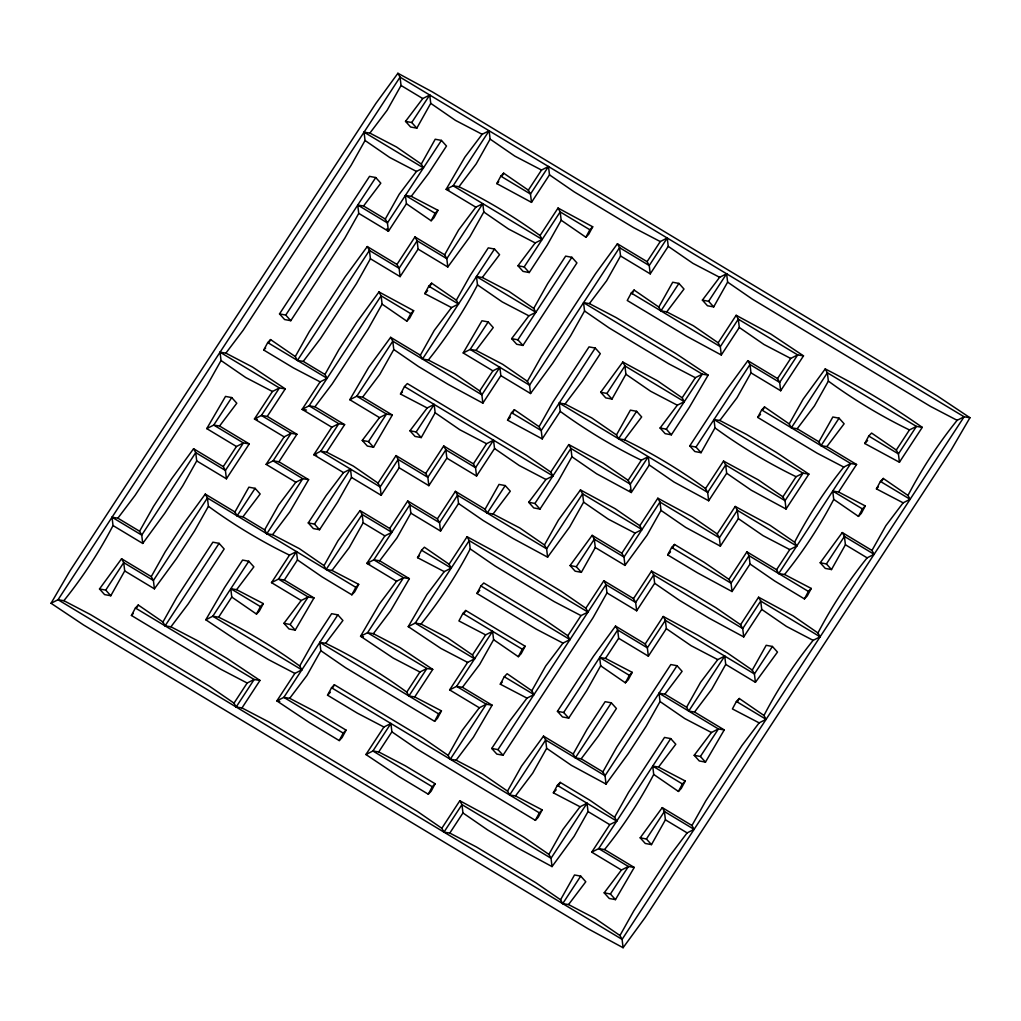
<?xml version="1.0" encoding="UTF-8"?>
<svg xmlns="http://www.w3.org/2000/svg" width="1021" height="1021" viewBox="0 0 1021 1021"><rect width="100%" height="100%" fill="white"/><g stroke="black" fill="none" stroke-linecap="round" stroke-linejoin="round"><path stroke-width="1.5" d="M320.122 381.854L293.423 367.905L263.737 350.037L267.732 342.571L270.578 339.585L295.273 356.584L297.417 360.451L303.25 361.383L324.959 374.465L327.103 378.319L320.122 381.854L302.127 409.357L331.812 427.225L338.793 423.702L344.626 424.647L326.631 452.15L320.785 451.205L313.804 454.741L343.503 472.608L350.484 469.086L351.479 477.42L337.543 502.217L319.547 529.72L313.332 528.559L308.265 522.931L326.261 495.427L343.503 472.608M269.25 342.061L270.578 339.585M259.985 680.433L254.152 679.501L247.171 683.023L220.472 669.087L131.415 615.459L135.41 607.993L138.256 605.006L162.952 622.006L165.096 625.873L170.928 626.805L197.627 640.754L227.313 658.634L259.985 680.433L241.99 707.936L236.157 707.004L234.013 703.137L209.318 686.138L90.563 614.629L63.864 600.693L58.031 599.748L51.05 603.271L83.722 625.082L588.415 928.97L623.091 947.718L645.157 917.509L951.176 449.916L969.95 417.729L937.278 395.918L432.585 92.03L397.909 73.282L375.843 103.491L69.824 571.084L51.05 603.271M136.916 607.495L138.256 605.006M406.422 203.741L431.117 220.753L435.112 213.287L437.958 210.3L411.259 196.351L405.426 195.419L406.422 203.741L388.427 231.257L358.741 213.376L357.733 205.042L363.565 205.987L385.287 219.056L387.431 222.923L388.427 231.257L386.997 228.678M437.958 210.3L433.963 217.767L431.117 220.753M378.97 291.942L381.114 295.809L382.109 304.143L406.805 321.143L410.799 313.677L413.645 310.69L378.97 291.942L356.891 322.151L338.895 349.654L324.959 374.465M413.645 310.69L409.651 318.156L406.805 321.143M451.512 307.576L424.8 293.64L428.794 286.174L431.641 283.187L456.349 300.187L458.493 304.054L451.512 307.576L434.27 330.396L420.346 355.206L422.49 359.06L428.322 360.005L455.021 373.941L479.717 390.954L481.861 394.808L482.856 403.142L448.181 384.394L418.495 366.526L393.787 349.514L392.791 341.18L390.647 337.326L368.581 367.534L349.807 399.721L379.506 417.602L386.487 414.067L392.319 415.011L373.546 447.211L367.33 446.049L362.264 440.421L379.506 417.602M429.65 286.914L431.641 283.187M231.78 597.068L256.475 614.068L260.47 606.614L263.316 603.615L236.617 589.679L230.784 588.734L231.78 597.068L218.622 617.182L212.789 616.237L205.808 619.773L238.48 641.571L268.166 659.451L294.865 673.401L301.846 669.865L299.702 665.998A506.952 475.161 14.4 0 0 218.622 617.182M263.316 603.615L259.321 611.081L256.475 614.068M496.806 183.614L500.8 176.148L503.647 173.162L528.342 190.174L530.486 194.028L531.494 202.362L496.806 183.614L498.707 181.623M502.319 175.65L503.647 173.162M427.186 407.966L409.957 430.785L415.024 436.414L421.239 437.575L435.163 412.778L434.167 404.444L427.186 407.966L400.487 394.029L404.482 386.563L407.328 383.577L526.083 455.072L550.778 472.085L552.923 475.939L545.941 479.474L528.699 502.294L533.766 507.922L539.981 509.083L557.989 481.58L571.913 456.77L570.918 448.436L568.774 444.582L550.778 472.085M301.182 600.514L283.94 623.321L289.007 628.962L295.222 630.11L313.996 597.923L308.163 596.979L301.182 600.514L271.497 582.634L289.492 555.13L296.473 551.595L297.468 559.929L322.164 576.942L351.849 594.809L355.844 587.343L358.69 584.357L331.991 570.42L326.158 569.476L324.014 565.608L299.319 548.609L272.62 534.659L266.787 533.728L264.643 529.861L242.934 516.792L237.102 515.847L234.958 511.98L205.272 494.113L183.193 524.322L165.198 551.825L151.261 576.623L153.405 580.49L154.401 588.823L124.715 570.943L123.72 562.609L121.576 558.755L99.509 588.951L104.576 594.592L110.791 595.754L124.715 570.943M358.69 584.357L354.695 591.823L351.849 594.809M383.922 727.016L357.222 713.079L327.537 695.199L331.531 687.746L334.378 684.746L423.447 738.374L448.142 755.387L450.287 759.241L456.119 760.186L482.818 774.122L507.514 791.135L509.658 794.989L515.49 795.933L542.189 809.883L538.195 817.336L535.349 820.335L416.606 748.827L391.898 731.827L390.903 723.493L383.922 727.016L365.926 754.532L398.598 776.33L428.284 794.21L431.13 791.224L435.125 783.758L405.439 765.878L378.74 751.941L372.907 750.997L365.926 754.532M333.05 687.235L334.378 684.746M561.18 220.242L585.875 237.242L589.87 229.776L592.716 226.79L558.04 208.042L540.032 235.545L542.177 239.412L535.195 242.934L517.966 265.754L523.033 271.382L529.248 272.543L547.243 245.04L561.18 220.242L560.184 211.909L558.04 208.042M592.716 226.79L588.721 234.256L585.875 237.242M444.25 571.62L417.551 557.67L421.545 550.217L424.391 547.218L449.087 564.23L451.231 568.084L444.25 571.62L427.008 594.439L408.247 626.626L440.919 648.437L467.618 662.387L474.599 658.851L472.455 654.984L447.76 637.985L421.06 624.048L415.228 623.104L408.247 626.626M507.552 420.154L511.547 412.688L514.393 409.702L539.088 426.701L541.232 430.568L542.228 438.89L507.552 420.154L510.398 417.155M512.402 413.428L514.393 409.702M339.227 740.582L343.222 733.116L346.068 730.13L316.382 712.25L289.683 698.313L283.838 697.369L276.857 700.904L309.542 722.702L339.227 740.582L342.073 737.596L346.068 730.13M718.159 342.801L693.463 325.801L666.764 311.852L660.932 310.907L658.787 307.053L634.092 290.041L631.246 293.04L627.251 300.493L686.623 336.254L721.298 355.002L739.306 327.486L738.298 319.165L736.154 315.298L718.159 342.801L720.303 346.668L721.298 355.002M632.088 293.78L634.092 290.041M493.602 639.682L518.298 656.682L521.144 653.695L525.139 646.229L465.755 610.481L462.909 613.468L458.914 620.934L485.613 634.871L492.594 631.348L493.602 639.682L479.666 664.48L462.436 687.299L456.604 686.354L449.623 689.89L479.308 707.757L486.29 704.235L492.122 705.179L473.348 737.366L456.119 760.186M464.427 612.97L465.755 610.481M562.992 643.115L536.293 629.178L476.922 593.431L480.917 585.965L483.763 582.978L543.134 618.726L567.829 635.726L569.973 639.593L562.992 643.115L545.763 665.934L531.826 690.745L533.97 694.599L526.989 698.134L509.76 720.941L491.752 748.457L496.819 754.085L503.034 755.246L593.048 617.718L606.972 592.92L605.976 584.586L603.832 580.719L585.837 608.222L587.981 612.09L581 615.612L567.829 635.726M320.836 650.696L345.545 667.696L434.601 721.324L438.596 713.858L441.442 710.871L414.743 696.935L408.911 695.99L406.766 692.123A506.952 475.161 14.4 0 0 325.673 643.307L319.841 642.362L320.836 650.696L306.913 675.494L289.683 698.313M441.442 710.871L437.447 718.337L434.601 721.324M428.284 794.21L432.279 786.744L435.125 783.758M526.989 698.134L500.29 684.185L504.285 676.732L507.131 673.732L531.826 690.745M518.298 656.682L522.293 649.216L525.139 646.229M667.67 554.914L671.665 547.447L674.511 544.461L704.209 562.329L728.905 579.341L731.049 583.195L732.044 591.529L697.369 572.781L667.67 554.914L670.516 551.914M672.52 548.188L674.511 544.461M535.349 820.335L539.343 812.869L542.189 809.883M623.091 947.718L622.095 939.384L619.951 935.517L595.256 918.517L568.544 904.568L562.711 903.636L560.567 899.769L535.872 882.769L476.501 847.009L449.802 833.072L443.969 832.128L441.825 828.273L459.82 800.758L461.964 804.625L462.96 812.958L487.655 829.958L517.353 847.838L552.029 866.587L574.096 836.378L588.032 811.567L587.037 803.246L580.056 806.769L553.356 792.832L557.351 785.366L560.197 782.38L589.883 800.247L614.578 817.259L616.722 821.114L609.741 824.649L591.733 852.152L621.432 870.02L628.413 866.497L634.245 867.442L615.472 899.629L609.256 898.467L604.19 892.839L621.432 870.02M558.193 786.106L560.197 782.38M856.568 464.491L850.735 463.547L843.754 467.082L817.055 453.133L757.684 417.385L761.679 409.919L764.525 406.932L789.22 423.932L791.364 427.799L797.197 428.743L818.906 441.812L821.05 445.667L826.882 446.611L856.568 464.491L838.573 491.994L832.74 491.05L833.736 499.384A506.952 475.161 14.4 0 1 784.562 574.504L778.729 573.572L776.585 569.705L746.9 551.825L728.905 579.341M763.185 409.421L764.525 406.932M600.654 665.794L625.363 682.807L629.357 675.34L632.203 672.354L605.491 658.405L599.659 657.473L600.654 665.794L586.73 690.604L568.723 718.108L562.507 716.946L557.44 711.318L593.443 656.312L615.523 626.103L645.208 643.97L647.352 647.837L648.348 656.171L618.662 638.291L617.667 629.957L615.523 626.103M632.203 672.354L628.209 679.82L625.363 682.807M653.721 774.441L678.416 791.441L682.411 783.975L685.257 780.988L658.558 767.052L652.725 766.107L653.721 774.441A506.952 475.161 14.4 0 1 604.547 849.561L598.714 848.617L591.733 852.152M864.749 443.497L868.743 436.044L871.589 433.057L896.285 450.057L898.429 453.911L899.424 462.245L864.749 443.497L867.595 440.51M685.257 780.988L681.262 788.454L678.416 791.441M736.409 701.465L732.414 708.931L759.126 722.868L766.107 719.346L763.963 715.479L739.255 698.479L736.409 701.465L766.107 719.346M737.264 702.206L739.255 698.479M746.9 551.825L749.044 555.692L750.039 564.026L774.735 581.026L804.42 598.906L808.415 591.44L811.261 588.453L784.562 574.504M811.261 588.453L807.266 595.919L804.42 598.906M833.736 499.384L858.431 516.384L862.426 508.93L865.272 505.931L838.573 491.994M865.272 505.931L861.277 513.397L858.431 516.384M903.138 502.83L876.426 488.88L880.421 481.427L883.267 478.428L907.975 495.44L910.107 499.295L903.138 502.83L885.896 525.636L871.972 550.447L874.116 554.314L867.135 557.836A506.952 475.161 14.4 0 0 817.961 632.969L820.105 636.823L813.124 640.358A506.952 475.161 14.4 0 0 763.963 715.479M881.94 480.917L883.267 478.428M272.62 534.659L289.849 511.853L308.623 479.653L302.79 478.709L295.809 482.244L266.124 464.364L273.105 460.841L278.937 461.773L296.932 434.27L291.1 433.325L284.119 436.86L254.433 418.98L261.414 415.458L267.247 416.402L285.255 388.886L252.583 367.088L225.871 353.138L220.038 352.194L221.034 360.528L207.11 385.338L135.104 495.364L117.862 518.17L112.029 517.226L113.025 525.56A506.952 475.161 14.4 0 1 63.864 600.693M113.025 525.56L142.723 543.44L141.728 535.106L139.583 531.239L153.507 506.442L171.515 478.938L193.582 448.73L223.267 466.61L225.411 470.464L226.407 478.798L196.721 460.918L195.726 452.597L193.582 448.73M385.287 219.056L399.211 194.258L416.453 171.439L423.434 167.903L421.29 164.049L396.582 147.037L369.883 133.1L364.05 132.156L365.046 140.49L351.122 165.3L243.113 330.332L225.871 353.138M397.909 73.282L400.053 77.149L401.049 85.483L387.125 110.281L369.883 133.1M196.721 460.918L182.797 485.728L164.789 513.231L142.723 543.44M358.741 213.376L344.804 238.187L290.794 320.696L284.591 319.535L279.524 313.906L369.525 176.378L375.741 177.539L380.807 183.167L363.565 205.987M416.81 128.161L430.734 103.351L429.739 95.017L422.758 98.552L405.528 121.371L410.595 127L416.81 128.161L411.744 122.533L405.528 121.371M205.272 494.113L207.416 497.967L208.412 506.301L194.475 531.111L176.48 558.615L154.401 588.823M295.273 356.584L309.21 331.774L345.213 276.768L367.279 246.559L396.965 264.439L399.109 268.306L400.104 276.627L370.419 258.76L369.423 250.426L367.279 246.559M162.952 622.006L176.875 597.208L212.879 542.189L219.094 543.351L224.161 548.979L188.158 603.998L170.928 626.805M421.29 164.049L435.214 139.239L441.429 140.4L446.496 146.029L428.501 173.544L411.259 196.351M370.419 258.76L356.495 283.557L320.492 338.576L303.25 361.383M234.958 511.98L248.882 487.183L255.097 488.344L260.164 493.973L242.934 516.792M382.109 304.143L368.173 328.941L332.17 383.947L314.94 406.766L309.108 405.822L302.127 409.357L306.504 410.059M264.643 529.861L278.58 505.05L295.809 482.244M449.049 189.778L446.139 189.319L464.9 157.119L482.142 134.3L489.123 130.777L490.118 139.111L476.182 163.909L458.952 186.728L453.12 185.784L446.139 189.319L475.824 207.186L482.805 203.664L483.801 211.998L469.864 236.795L447.798 267.004L418.112 249.124L417.117 240.79L414.973 236.936L396.965 264.439M447.798 267.004L446.802 258.67L444.658 254.803L458.582 230.006L475.824 207.186M393.787 349.514L379.863 374.324L362.621 397.143L356.788 396.199L349.807 399.721M456.349 300.187L470.273 275.389L488.28 247.873L494.496 249.035L499.563 254.676L482.32 277.482L476.488 276.551L477.483 284.872A506.952 475.161 14.4 0 1 428.322 360.005M324.014 565.608L337.951 540.811L360.017 510.602L389.703 528.482L391.847 532.337L384.866 535.872L366.871 563.375L396.556 581.255L403.537 577.72L409.37 578.665L390.609 610.852L373.367 633.671L367.534 632.726L360.553 636.262L393.225 658.073L419.925 672.009L426.906 668.487L432.738 669.419L414.743 696.935M360.017 510.602L362.161 514.469L363.157 522.79L349.233 547.601L331.991 570.42M299.702 665.998L313.638 641.201L331.634 613.698L337.849 614.859L342.916 620.487L325.673 643.307M389.703 528.482L407.711 500.966L409.855 504.833L410.85 513.167L396.914 537.965L379.684 560.784L373.852 559.84L366.871 563.375L369.781 563.847M533.715 308.431L547.652 283.634L565.647 256.131L571.862 257.292L576.929 262.92L522.931 345.43L516.715 344.268L511.649 338.64L528.878 315.821L535.859 312.298L533.715 308.431L509.02 291.432L482.32 277.482M479.717 390.954L492.875 370.84L499.856 367.305L500.852 375.639L530.55 393.519L529.542 385.185L527.398 381.318L541.334 356.52L595.332 273.998L617.411 243.789L647.097 261.67L649.241 265.537L650.237 273.87L620.551 255.99L619.556 247.656L617.411 243.789M622.784 362.059L624.929 365.926L625.924 374.26L611.987 399.058L605.772 397.896L600.705 392.268L622.784 362.059L657.46 380.807L682.156 397.807L684.3 401.674L677.319 405.209L660.089 428.016L665.156 433.657L671.371 434.806L689.366 407.302L708.14 375.115L675.455 353.304L616.084 317.557L589.385 303.607L583.553 302.663L584.548 310.997L570.611 335.807L552.616 363.31L530.55 393.519M620.551 255.99L606.614 280.788L589.385 303.607M485.09 509.224L499.014 484.413L505.229 485.575L510.296 491.203L493.066 514.022L487.234 513.078L485.09 509.224L455.404 491.343L437.396 518.847L439.541 522.714L440.536 531.048L410.85 513.167M539.088 426.701L553.025 401.891L589.028 346.885L595.243 348.046L600.31 353.674L582.302 381.19L565.072 403.997L559.24 403.053L560.235 411.386L542.228 438.89M658.787 307.053L672.711 282.243L678.927 283.404L683.993 289.045L666.764 311.852M455.404 491.343L457.548 495.198L458.544 503.532L483.239 520.544L512.925 538.412L547.601 557.16L546.605 548.826L544.461 544.972L558.385 520.161L580.464 489.952L615.14 508.7L639.835 525.713L641.979 529.567L634.998 533.102L621.84 553.216L623.984 557.07L624.98 565.404L595.294 547.537L594.299 539.203L592.154 535.336L570.075 565.545L575.142 571.173L581.357 572.334L595.294 547.537M616.467 434.946L630.391 410.148L636.606 411.31L641.673 416.938L624.444 439.745L618.611 438.813L616.467 434.946L591.772 417.946L565.072 403.997M580.464 489.952L582.608 493.819L583.604 502.153L569.667 526.951L547.601 557.16M448.142 755.387L462.066 730.577L479.308 707.757M713.679 306.913L727.616 282.115L726.62 273.781L719.639 277.304L702.397 300.123L707.464 305.751L713.679 306.913L708.612 301.284L702.397 300.123M639.835 525.713L657.843 498.21L659.987 502.064L660.983 510.398L647.046 535.208L624.98 565.404M507.514 791.135L521.437 766.324L543.517 736.128L573.202 753.996L575.346 757.863L581.179 758.807L602.888 771.876L605.032 775.73L606.027 784.064L571.352 765.316L546.656 748.316L545.661 739.983L543.517 736.128M747.844 360.681L749.988 364.535L750.984 372.869L780.669 390.749L779.674 382.416L777.53 378.549L747.844 360.681L725.778 390.89L689.775 445.896L694.842 451.524L701.057 452.686L714.981 427.888L713.985 419.554L719.818 420.486L746.517 434.435L776.202 452.316L808.887 474.114L786.042 509.02L751.367 490.271L726.671 473.259L725.676 464.925L723.532 461.071L705.524 488.574L707.668 492.441L708.663 500.762L673.988 482.027L649.292 465.014L648.297 456.681L641.316 460.216L628.157 480.329L630.302 484.184L631.297 492.518L596.609 473.782L571.913 456.77M750.984 372.869L737.06 397.68L719.818 420.486M546.656 748.316L532.72 773.127L515.49 795.933M573.202 753.996L587.139 729.198L605.134 701.682L611.349 702.844L616.416 708.485L598.421 735.988L581.179 758.807M789.22 423.932L803.144 399.134L825.223 368.926A759.267 711.65 14.4 0 1 922.257 427.352L899.424 462.245M552.029 866.587L551.034 858.253L548.89 854.386L562.813 829.588L580.056 806.769M602.888 771.876L616.824 747.066L670.823 664.556L677.038 665.718L682.105 671.346L664.875 694.165L659.043 693.221L660.038 701.555L646.102 726.352L628.106 753.855L606.027 784.064M825.223 368.926L827.367 372.78L828.363 381.114L814.426 405.924L797.197 428.743M560.567 899.769L574.504 874.971L580.719 876.12L585.786 881.761L568.544 904.568M818.906 441.812L832.842 417.002L839.058 418.163L844.125 423.792L826.882 446.611M614.578 817.259L628.502 792.449L664.505 737.443L670.72 738.604L675.787 744.232L658.558 767.052M686.584 707.234L700.508 682.424L717.75 659.617L724.731 656.082L725.727 664.416L711.79 689.226L694.561 712.033L688.728 711.088L686.584 707.234L664.875 694.165M651.475 844.622L665.411 819.812L664.403 811.491L662.259 807.624L640.193 837.833L645.259 843.461L651.475 844.622L646.408 838.994L640.193 837.833M755.412 682.296L754.417 673.962L752.273 670.095L766.197 645.298L772.412 646.459L777.479 652.087L755.412 682.296L725.727 664.416M619.951 935.517L633.875 910.719L669.878 855.7L687.12 832.894L694.101 829.358L691.957 825.504L662.259 807.624M831.49 569.565L845.414 544.767L844.418 536.433L842.274 532.566L820.208 562.775L825.274 568.403L831.49 569.565L826.423 563.937L820.208 562.775M691.957 825.504L705.881 800.694L741.884 745.687L759.126 722.868M206.753 428.616L225.513 396.416L231.729 397.577L236.795 403.218L219.566 426.025L213.734 425.081L206.753 428.616L236.438 446.496L243.419 442.961L249.252 443.905L226.407 478.798M205.808 619.773L224.569 587.573L242.577 560.07L248.792 561.231L253.859 566.859L236.617 589.679M463.189 352.96L481.963 320.76L488.178 321.921L493.245 327.562L476.003 350.369L470.171 349.437L463.189 352.96L492.875 370.84M724.246 729.913L718.414 728.968L711.433 732.504L694.203 755.31L699.27 760.951L705.473 762.113L724.246 729.913L694.561 712.033M99.509 588.951L105.725 590.112L123.72 562.609L153.405 580.49L207.416 497.967L355.844 587.343M231.729 397.577L213.734 425.081L243.419 442.961L225.411 470.464L195.726 452.597L141.728 535.106L112.029 517.226M279.524 313.906L285.74 315.068L375.741 177.539M411.744 122.533L429.739 95.017M223.267 466.61L236.438 446.496M285.255 388.886L279.422 387.954L272.441 391.477L254.433 418.98L257.356 419.452M297.417 360.451L369.423 250.426L399.109 268.306L417.117 240.79L446.802 258.67L482.805 203.664M441.429 140.4L387.431 222.923L357.733 205.042M266.124 464.364L284.119 436.86M165.096 625.873L219.094 543.351M237.102 515.847L255.097 488.344M489.123 130.777L453.12 185.784L542.177 239.412M400.104 276.627L418.112 249.124M331.812 427.225L313.804 454.741L316.727 455.213M248.792 561.231L212.789 616.237L301.846 669.865M266.787 533.728L302.79 478.709L273.105 460.841L291.1 433.325L261.414 415.458L279.422 387.954L220.038 352.194M528.342 190.174L541.513 170.048L548.494 166.525L549.489 174.859L531.494 202.362M296.473 551.595L278.478 579.098L271.497 582.634M308.265 522.931L314.481 524.092L350.484 469.086M362.264 440.421L368.479 441.583L386.487 414.067L356.788 396.199L392.791 341.18L481.861 394.808L499.856 367.305M422.49 359.06L494.496 249.035M548.494 166.525L530.486 194.028L500.8 176.148M283.94 623.321L290.155 624.482L308.163 596.979L278.478 579.098L284.31 580.043L297.468 559.929M234.013 703.137L247.171 683.023M351.479 477.42L381.165 495.287L380.169 486.953L378.025 483.099L396.02 455.596L425.706 473.463L427.85 477.33L428.846 485.664L399.16 467.784L398.164 459.45L396.02 455.596M236.157 707.004L254.152 679.501L135.41 607.993M326.158 569.476L362.161 514.469L391.847 532.337M409.957 430.785L416.172 431.947L434.167 404.444M488.178 321.921L470.171 349.437L529.542 385.185L619.556 247.656L649.241 265.537L667.249 238.021L668.245 246.355L650.237 273.87M517.966 265.754L524.181 266.915L560.184 211.909L589.87 229.776M381.165 495.287L399.16 467.784M294.865 673.401L276.857 700.904L279.78 701.376M425.706 473.463L443.714 445.96L473.399 463.84L475.544 467.695L476.539 476.028L446.853 458.161L445.858 449.827L443.714 445.96M337.849 614.859L283.838 697.369L343.222 733.116M511.649 338.64L517.864 339.802L571.862 257.292M428.846 485.664L446.853 458.161M482.856 403.142L500.852 375.639M473.399 463.84L486.57 443.727L493.539 440.191L494.547 448.525L476.539 476.028M493.539 440.191L475.544 467.695L445.858 449.827L427.85 477.33L398.164 459.45L380.169 486.953L320.785 451.205L338.793 423.702L309.108 405.822L381.114 295.809L410.799 313.677M440.536 531.048L458.544 503.532M449.087 564.23L467.082 536.727L501.758 555.475L561.142 591.223L585.837 608.222M647.097 261.67L660.268 241.556L667.249 238.021M487.234 513.078L505.229 485.575M595.243 348.046L541.232 430.568L511.547 412.688M406.766 692.123L419.925 672.009M390.903 723.493L372.907 750.997L432.279 786.744M408.911 695.99L426.906 668.487L367.534 632.726L403.537 577.72L373.852 559.84L409.855 504.833L439.541 522.714L457.548 495.198L546.605 548.826L582.608 493.819L641.979 529.567M528.699 502.294L534.915 503.455L570.918 448.436L630.302 484.184L648.297 456.681M600.705 392.268L606.921 393.43L624.929 365.926L684.3 401.674M660.932 310.907L678.927 283.404M378.74 751.941L391.898 731.827M449.623 689.89L467.618 662.387M472.455 654.984L485.613 634.871M492.594 631.348L456.604 686.354L486.29 704.235L450.287 759.241M618.611 438.813L636.606 411.31M708.612 301.284L726.62 273.781M682.156 397.807L695.327 377.693L702.308 374.171L708.14 375.115M570.075 565.545L576.291 566.706L594.299 539.203L623.984 557.07L659.987 502.064L719.358 537.812L720.354 546.146L685.678 527.398L660.983 510.398M660.089 428.016L666.305 429.177L702.308 374.171L583.553 302.663M649.292 465.014L631.297 492.518L629.868 489.952M443.969 832.128L461.964 804.625L551.034 858.253L587.037 803.246M491.752 748.457L497.967 749.618L605.976 584.586L635.662 602.454L636.657 610.788L606.972 592.92M689.775 445.896L695.99 447.058L749.988 364.535L779.674 382.416L797.682 354.912L803.514 355.857L780.669 390.749M449.802 833.072L462.96 812.958M740.582 624.712L758.59 597.208L760.734 601.075L742.726 628.579L653.67 574.951L635.662 602.454L633.518 598.6L651.526 571.096L686.201 589.832L715.887 607.712L740.582 624.712L742.726 628.579L743.722 636.913L709.046 618.164L679.361 600.284L654.665 583.285L653.67 574.951L651.526 571.096M777.53 378.549L790.701 358.435L797.682 354.912L738.298 319.165L720.303 346.668L631.246 293.04M509.658 794.989L545.661 739.983L605.032 775.73L677.038 665.718M557.44 711.318L563.656 712.479L617.667 629.957L647.352 647.837L665.36 620.334L663.216 616.467L645.208 643.97M605.491 658.405L618.662 638.291M636.657 610.788L654.665 583.285M708.663 500.762L726.671 473.259M735.209 506.454L737.353 510.309L719.358 537.812L717.214 533.957L735.209 506.454L769.898 525.202L794.593 542.202L796.737 546.056L789.756 549.592L776.585 569.705M575.346 757.863L611.349 702.844M791.364 427.799L827.367 372.78L916.424 426.408L922.257 427.352M648.348 656.171L666.356 628.668L665.36 620.334L754.417 673.962L772.412 646.459M720.354 546.146L738.362 518.642L737.353 510.309L796.737 546.056M786.042 509.02L785.047 500.686L782.903 496.819L796.074 476.705L803.055 473.182L808.887 474.114M821.05 445.667L839.058 418.163M732.044 591.529L750.039 564.026M562.711 903.636L580.719 876.12M670.72 738.604L598.714 848.617L628.413 866.497L610.405 894L604.19 892.839M688.728 711.088L724.731 656.082M778.729 573.572L850.735 463.547L761.679 409.919M743.722 636.913L761.73 609.409L760.734 601.075L820.105 636.823M896.285 450.057L909.443 429.943L916.424 426.408L898.429 453.911L868.743 436.044M646.408 838.994L664.403 811.491L694.101 829.358M694.203 755.31L700.406 756.472L718.414 728.968L659.043 693.221M826.423 563.937L844.418 536.433L874.116 554.314M396.556 581.255L379.327 604.062L360.553 636.262L363.476 636.734M263.737 350.037L265.639 348.033M424.8 293.64L427.646 290.64M131.415 615.459L133.304 613.455M400.487 394.029L402.389 392.038M417.551 557.67L419.44 555.679M327.537 695.199L330.383 692.212M476.922 593.431L479.768 590.432M500.29 684.185L502.192 682.194M757.684 417.385L760.53 414.386M553.356 792.832L556.203 789.833M876.426 488.88L878.328 486.889M907.975 495.44A506.952 475.161 14.4 0 1 957.136 420.307L964.118 416.785L969.95 417.729M482.142 134.3L455.443 120.363L430.734 103.351M541.513 170.048L514.814 156.111L490.118 139.111M660.268 241.556L633.556 227.606L574.185 191.859L549.489 174.859M719.639 277.304L692.94 263.367L668.245 246.355M957.136 420.307L930.437 406.371L752.311 299.115L727.616 282.115M790.701 358.435L764.002 344.498L739.306 327.486M416.453 171.439L389.741 157.489L365.046 140.49M535.195 242.934L508.496 228.998L483.801 211.998M695.327 377.693L668.615 363.757L609.243 328.009L584.548 310.997M528.878 315.821L502.179 301.884L477.483 284.872M677.319 405.209L650.619 391.26L625.924 374.26M476.003 350.369L502.702 364.318L527.398 381.318M789.756 549.592L763.057 535.655L738.362 518.642M486.57 443.727L459.858 429.777L435.163 412.778M545.941 479.474L519.242 465.525L494.547 448.525M634.998 533.102L608.299 519.153L583.604 502.153M813.124 640.358L786.425 626.409L761.73 609.409M272.441 391.477L245.742 377.54L221.034 360.528M493.066 514.022L519.766 527.959L544.461 544.972M326.631 452.15L353.33 466.087L378.025 483.099M717.75 659.617L691.051 645.668L666.356 628.668M581 615.612L554.301 601.675L494.917 565.928L470.222 548.915L469.226 540.581L467.082 536.727M711.433 732.504L684.734 718.554L660.038 701.555M373.367 633.671L400.066 647.62L432.738 669.419M241.99 707.936L268.689 721.885L417.13 811.261L441.825 828.273M736.154 315.298L770.842 334.046L803.514 355.857M723.532 461.071L758.207 479.819L782.903 496.819M568.774 444.582L603.449 463.33L628.157 480.329M657.843 498.21L692.519 516.945L717.214 533.957M758.59 597.208L793.266 615.957L817.961 632.969M663.216 616.467L697.892 635.215L727.577 653.095L752.273 670.095M459.82 800.758L494.496 819.506L524.194 837.386L548.89 854.386M401.049 85.483L422.758 98.552M364.05 132.156L423.434 167.903M405.426 195.419L435.112 213.287M880.421 481.427L910.107 499.295M414.973 236.936L444.658 254.803M476.488 276.551L535.859 312.298M713.985 419.554L803.055 473.182L785.047 500.686L725.676 464.925L707.668 492.441L559.24 403.053M832.74 491.05L862.426 508.93M842.274 532.566L871.972 550.447M428.794 286.174L458.493 304.054M845.414 544.767L867.135 557.836M390.647 337.326L420.346 355.206M808.415 591.44L749.044 555.692L731.049 583.195L671.665 547.447M404.482 386.563L552.923 475.939M362.621 397.143L392.319 415.011M592.154 535.336L621.84 553.216M267.732 342.571L327.103 378.319M314.94 406.766L344.626 424.647M603.832 580.719L633.518 598.6M267.247 416.402L296.932 434.27M407.711 500.966L437.396 518.847M587.981 612.09L469.226 540.581L415.228 623.104L474.599 658.851M219.566 426.025L249.252 443.905M278.937 461.773L308.623 479.653M421.545 550.217L451.231 568.084M480.917 585.965L569.973 639.593M599.659 657.473L629.357 675.34M363.157 522.79L384.866 535.872M379.684 560.784L409.37 578.665M462.909 613.468L522.293 649.216M504.285 676.732L533.97 694.599M652.725 766.107L682.411 783.975M284.31 580.043L313.996 597.923M462.436 687.299L492.122 705.179M665.411 819.812L687.12 832.894M117.862 518.17L139.583 531.239M230.784 588.734L260.47 606.614M319.841 642.362L438.596 713.858M557.351 785.366L616.722 821.114M588.032 811.567L609.741 824.649M121.576 558.755L151.261 576.623M604.547 849.561L634.245 867.442M331.531 687.746L539.343 812.869M695.99 447.058L701.057 452.686M524.181 266.915L529.248 272.543M666.305 429.177L671.371 434.806M606.921 393.43L611.987 399.058M517.864 339.802L522.931 345.43M534.915 503.455L539.981 509.083M576.291 566.706L581.357 572.334M416.172 431.947L421.239 437.575M700.406 756.472L705.473 762.113M285.74 315.068L290.794 320.696M368.479 441.583L373.546 447.211M563.656 712.479L568.723 718.108M314.481 524.092L319.547 529.72M497.967 749.618L503.034 755.246M610.405 894L615.472 899.629M290.155 624.482L295.222 630.11M105.725 590.112L110.791 595.754M289.492 555.13A506.952 475.161 14.4 0 1 208.412 506.301M458.952 186.728A506.952 475.161 14.4 0 1 540.032 235.545M641.316 460.216A506.952 475.161 14.4 0 1 560.235 411.386M470.222 548.915A506.952 475.161 14.4 0 1 421.06 624.048M624.444 439.745A506.952 475.161 14.4 0 1 705.524 488.574M796.074 476.705A506.952 475.161 14.4 0 1 714.981 427.888M909.443 429.943A506.952 475.161 14.4 0 1 828.363 381.114M794.593 542.202A506.952 475.148 14.4 0 1 843.754 467.082M400.053 77.149L58.031 599.748L622.095 939.384L964.118 416.785L400.053 77.149"/></g></svg>
